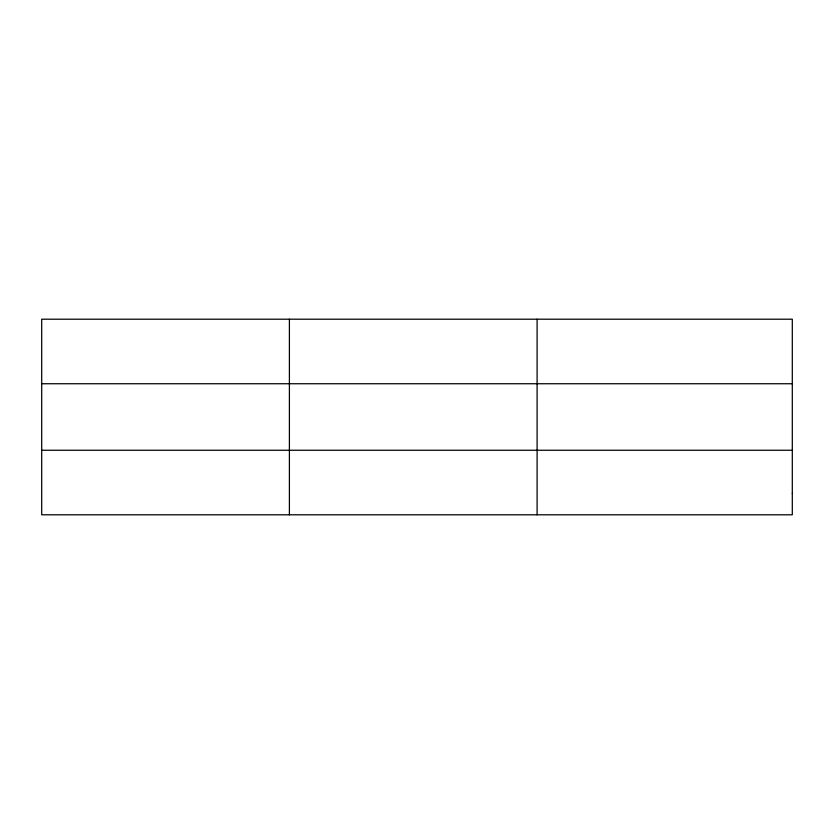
<?xml version="1.0" encoding="UTF-8"?>
<svg xmlns="http://www.w3.org/2000/svg" width="834" height="834" viewBox="0 0 834 834"><rect width="100%" height="100%" fill="white"/><g stroke="black" fill="none" stroke-linecap="round" stroke-linejoin="round"><path stroke-width="1.25" d="M289.398 514.797L289.398 319.203M537.096 514.797L537.096 319.203M41.7 383.744L792.3 383.744M41.7 450.256L792.3 450.256M792.3 493.29L792.3 514.797L41.7 514.797L41.7 319.203L792.3 319.203L792.3 493.29"/></g></svg>
